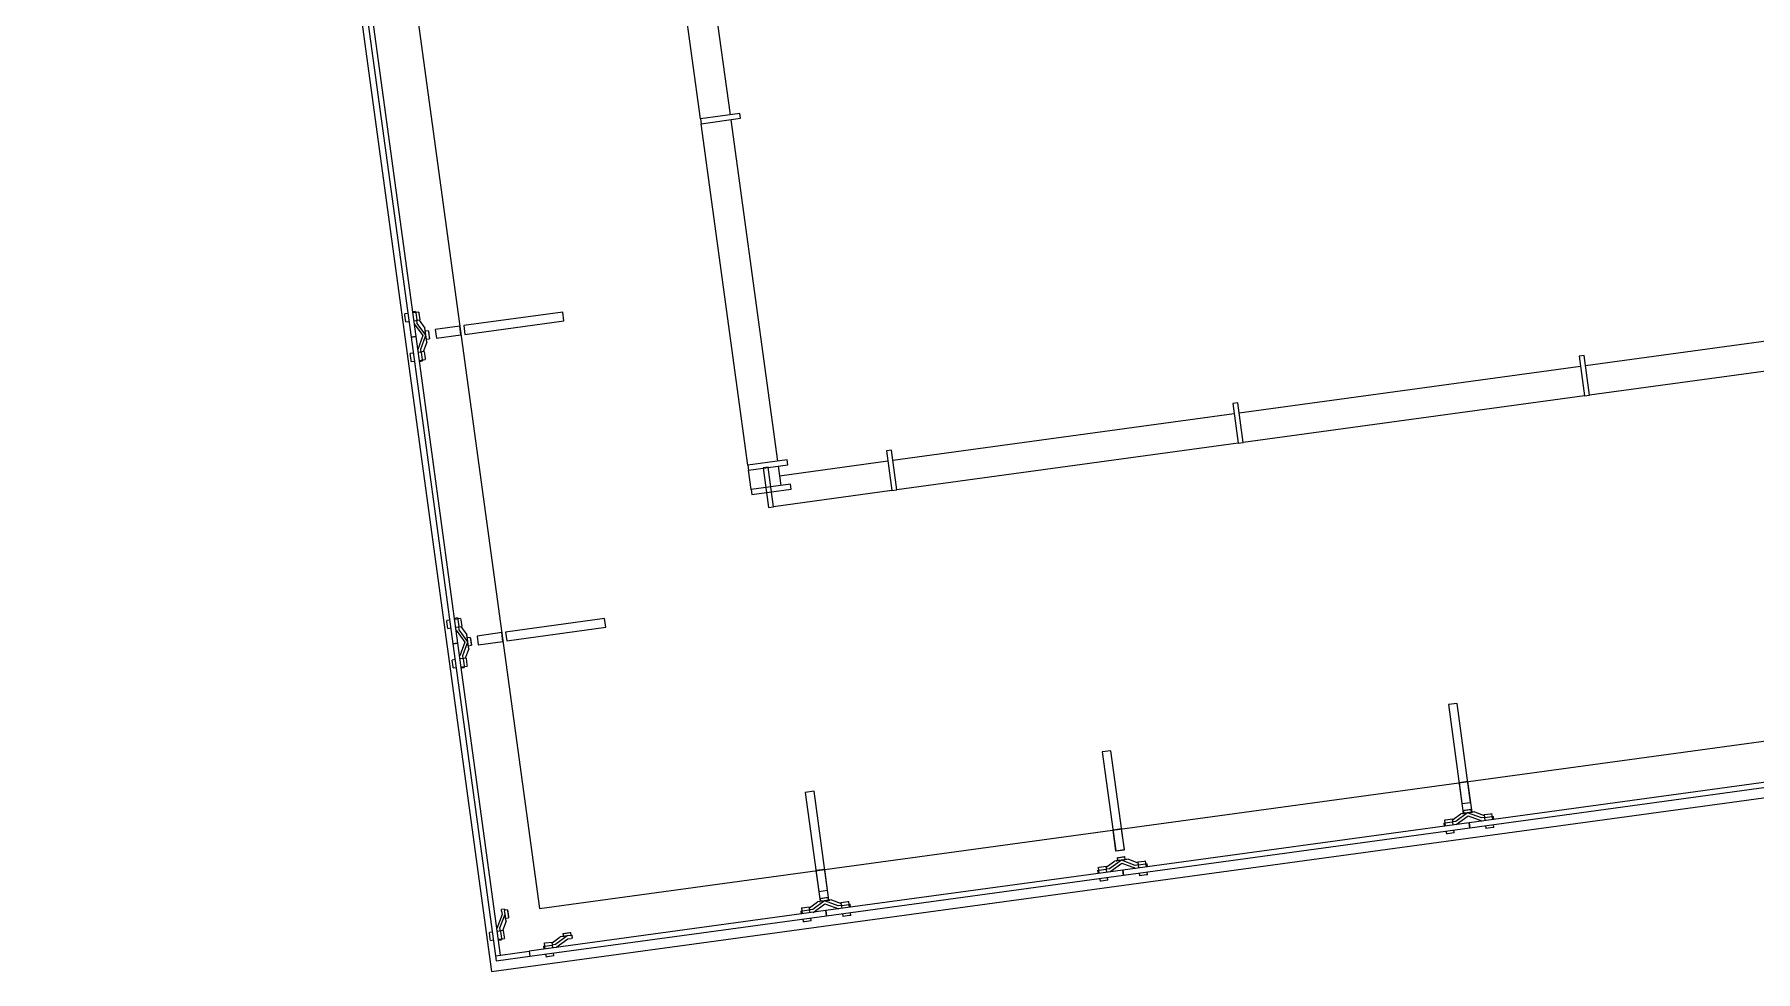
# Model space of a CAD drawing. Header units: millimetres. Extents: x -28081 to 142643, y -11740 to 128443.
# Drawn here: x -28081 to -19463, y 95449 to 100140 of the extents above; entities that cross this region are included whole.
import ezdxf

# ---------------------------------------------------------------- set-up
doc = ezdxf.new("R2010")
doc.units = ezdxf.units.MM
doc.header["$LTSCALE"] = 10
doc.layers.add('A—\\M+5C3C5\\M+5B4B0', color=135, linetype='Continuous')

msp = doc.modelspace()

# ---------------------------------------------------------------- linework, layer by layer
at = {"layer": 'A—\\M+5C3C5\\M+5B4B0'}
for p, q in [((-28080.5, 112193.8, 0), (-25791.7, 95448.7, 0)), ((-27765.1, 111953.9, 0), (-25552.2, 95764.4, 0)), ((-24831.2, 101446.9), (-24597.6, 99737.8)), ((-24746.2, 99717.5), (-24979.9, 101426.6)), ((-26431.9, 100357.6), (-26194.9, 98623.7)), ((-26169.7, 98627.1), (-26406.7, 100361)), ((-24594.2, 99713), (-24360.6, 98003.9)), ((-24509.2, 97983.6), (-24742.9, 99692.7)), ((-26211.2, 98742.6), (-26226, 98740.6)), ((-26211.2, 98742.6), (-26226, 98740.6)), ((-26225.2, 98734.8), (-26226, 98740.6)), ((-26225.2, 98734.8), (-26226, 98740.6)), ((-26220.6, 98700.9), (-26225.2, 98734.8)), ((-26220.6, 98700.9), (-26225.2, 98734.8)), ((-26220.6, 98700.9), (-26205.7, 98703)), ((-26220.6, 98700.9), (-26205.7, 98703)), ((-26171.7, 98753), (-26186.7, 98751)), ((-26171.7, 98753), (-26186.7, 98751)), ((-26156.2, 98750.1), (-26186, 98746)), ((-26156.2, 98750.1), (-26186, 98746)), ((-26180.6, 98706.4), (-26150.7, 98710.5)), ((-26180.6, 98706.4), (-26150.7, 98710.5)), ((-26178.5, 98691.2), (-26135.1, 98631.9)), ((-26178.5, 98691.2), (-26135.1, 98631.9)), ((-26171.7, 98753), (-26170.7, 98745.8)), ((-26171.7, 98753), (-26170.7, 98745.8)), ((-26170.7, 98745.8), (-26165.9, 98710.8)), ((-26170.7, 98745.8), (-26165.9, 98710.8)), ((-26163.5, 98693.2), (-26165.9, 98710.8)), ((-26163.5, 98693.2), (-26165.9, 98710.8)), ((-26120.2, 98633.9), (-26163.5, 98693.2)), ((-26120.2, 98633.9), (-26163.5, 98693.2)), ((-26156.2, 98750.1), (-26155.4, 98744.3)), ((-26156.2, 98750.1), (-26155.4, 98744.3)), ((-26155.4, 98744.3), (-26150.7, 98710.5)), ((-26155.4, 98744.3), (-26150.7, 98710.5)), ((-26154.9, 98710), (-26125, 98669)), ((-26154.9, 98710), (-26125, 98669)), ((-20314.6, 98482.5), (-18605.5, 98716.1)), ((-26194.9, 98623.7), (-26169.7, 98627.1)), ((-26169.7, 98627.1), (-26194.9, 98623.7)), ((-26194.9, 98623.7), (-25985.2, 97089.6)), ((-25960, 97093), (-26169.7, 98627.1)), ((-26135.1, 98631.9), (-26161, 98563.1)), ((-26135.1, 98631.9), (-26161, 98563.1)), ((-26146, 98565.1), (-26120.2, 98633.9)), ((-26146, 98565.1), (-26120.2, 98633.9)), ((-26115.4, 98598.9), (-26133.3, 98551.4)), ((-26115.4, 98598.9), (-26133.3, 98551.4)), ((-26123.6, 98658.7), (-26127.6, 98658.1)), ((-26123.6, 98658.7), (-26127.6, 98658.1)), ((-26123.6, 98658.7), (-26127.6, 98658.1)), ((-26123.6, 98658.7), (-26127.6, 98658.1)), ((-26122.6, 98651.4), (-26125, 98669)), ((-26120.2, 98633.9), (-26125, 98669)), ((-26122.6, 98651.4), (-26125, 98669)), ((-26120.2, 98633.9), (-26125, 98669)), ((-26108, 98655.8), (-26122.9, 98653.7)), ((-26108, 98655.8), (-26122.9, 98653.7)), ((-26108, 98655.8), (-26122.9, 98653.7)), ((-26108, 98655.8), (-26122.9, 98653.7)), ((-26108, 98655.8), (-26122.9, 98653.7)), ((-26108, 98655.8), (-26122.9, 98653.7)), ((-26108, 98655.8), (-26122.9, 98653.7)), ((-26108, 98655.8), (-26122.9, 98653.7)), ((-26120.2, 98633.9), (-26122.6, 98651.4)), ((-26120.2, 98633.9), (-26122.6, 98651.4)), ((-26120.8, 98608.6), (-26116.8, 98609.2)), ((-26120.8, 98608.6), (-26116.8, 98609.2)), ((-26120.8, 98608.6), (-26116.8, 98609.2)), ((-26120.8, 98608.6), (-26116.8, 98609.2)), ((-26115.4, 98598.9), (-26120.2, 98633.9)), ((-26117.8, 98616.4), (-26120.2, 98633.9)), ((-26115.4, 98598.9), (-26120.2, 98633.9)), ((-26117.8, 98616.4), (-26120.2, 98633.9)), ((-26115.4, 98598.9), (-26117.8, 98616.4)), ((-26115.4, 98598.9), (-26117.8, 98616.4)), ((-26117.5, 98614.1), (-26102.6, 98616.1)), ((-26117.5, 98614.1), (-26102.6, 98616.1)), ((-26117.5, 98614.1), (-26102.6, 98616.1)), ((-26117.5, 98614.1), (-26102.6, 98616.1)), ((-26117.5, 98614.1), (-26102.6, 98616.1)), ((-26117.5, 98614.1), (-26102.6, 98616.1)), ((-26117.5, 98614.1), (-26102.6, 98616.1)), ((-26117.5, 98614.1), (-26102.6, 98616.1)), ((-26108, 98655.8), (-26107.3, 98650)), ((-26108, 98655.8), (-26103.4, 98621.9)), ((-26108, 98655.8), (-26103.4, 98621.9)), ((-26108, 98655.8), (-26107.3, 98650)), ((-26108, 98655.8), (-26107.3, 98650)), ((-26108, 98655.8), (-26103.4, 98621.9)), ((-26108, 98655.8), (-26103.4, 98621.9)), ((-26108, 98655.8), (-26107.3, 98650)), ((-26107.3, 98650), (-26102.6, 98616.1)), ((-26107.3, 98650), (-26102.6, 98616.1)), ((-26107.3, 98650), (-26102.6, 98616.1)), ((-26107.3, 98650), (-26102.6, 98616.1)), ((-26103.4, 98621.9), (-26102.6, 98616.1)), ((-26103.4, 98621.9), (-26102.6, 98616.1)), ((-26103.4, 98621.9), (-26102.6, 98616.1)), ((-26103.4, 98621.9), (-26102.6, 98616.1)), ((-26184.1, 98544.4), (-26198.9, 98542.4)), ((-26184.1, 98544.4), (-26198.9, 98542.4)), ((-26194.3, 98508.6), (-26198.9, 98542.4)), ((-26194.3, 98508.6), (-26198.9, 98542.4)), ((-26193.5, 98502.8), (-26194.3, 98508.6)), ((-26193.5, 98502.8), (-26194.3, 98508.6)), ((-26193.5, 98502.8), (-26178.7, 98504.8)), ((-26193.5, 98502.8), (-26178.7, 98504.8)), ((-26129.1, 98552), (-26158.9, 98547.9)), ((-26129.1, 98552), (-26158.9, 98547.9)), ((-26153.5, 98508.3), (-26123.7, 98512.3)), ((-26153.5, 98508.3), (-26123.7, 98512.3)), ((-26152.8, 98503.3), (-26137.8, 98505.3)), ((-26152.8, 98503.3), (-26137.8, 98505.3)), ((-26143.6, 98547.6), (-26146, 98565.1)), ((-26143.6, 98547.6), (-26146, 98565.1)), ((-26143.6, 98547.6), (-26138.8, 98512.6)), ((-26143.6, 98547.6), (-26138.8, 98512.6)), ((-26138.8, 98512.6), (-26137.8, 98505.3)), ((-26138.8, 98512.6), (-26137.8, 98505.3)), ((-26129.1, 98552), (-26124.5, 98518.1)), ((-26129.1, 98552), (-26124.5, 98518.1)), ((-26124.5, 98518.1), (-26123.7, 98512.3)), ((-26124.5, 98518.1), (-26123.7, 98512.3)), ((-18585.2, 98567.5), (-20294.3, 98333.9)), ((-22048.5, 98245.5), (-20339.4, 98479.1)), ((-20319.1, 98330.5), (-22028.2, 98096.9)), ((-23782.4, 98008.5), (-22073.3, 98242.1)), ((-25552.2, 95764.4, 0), (-8639.5, 98076.1, 0)), ((-22052.9, 98093.5), (-23762.1, 97859.9)), ((-24350.6, 97930.9), (-23807.1, 98005.1)), ((-24492.5, 97861), (-24505.9, 97958.8)), ((-24406.9, 97973.6), (-24431.7, 97970.2)), ((-24431.7, 97970.2), (-24404.6, 97772.1)), ((-24379.9, 97775.5), (-24406.9, 97973.6)), ((-24357.2, 97979.1), (-24343.9, 97881.3)), ((-25791.7, 95448.7), (-8422.2, 97822.9)), ((-24294.3, 97888.1), (-24492.5, 97861)), ((-24492.5, 97861), (-24489.1, 97836.2)), ((-24489.1, 97836.2), (-24290.9, 97863.3)), ((-23786.8, 97856.5), (-24379.9, 97775.5)), ((-24290.9, 97863.3), (-24294.3, 97888.1)), ((-24404.6, 97772.1), (-24379.9, 97775.5)), ((-25962, 97218.9), (-25977, 97216.9)), ((-25962, 97218.9), (-25977, 97216.9)), ((-25946.5, 97216), (-25976.3, 97211.9)), ((-25946.5, 97216), (-25976.3, 97211.9)), ((-25962, 97218.9), (-25961, 97211.7)), ((-25962, 97218.9), (-25961, 97211.7)), ((-25961, 97211.7), (-25956.2, 97176.6)), ((-25961, 97211.7), (-25956.2, 97176.6)), ((-25946.5, 97216), (-25945.7, 97210.2)), ((-25946.5, 97216), (-25945.7, 97210.2)), ((-25945.7, 97210.2), (-25941.1, 97176.4)), ((-25945.7, 97210.2), (-25941.1, 97176.4)), ((-26001.5, 97208.5), (-26016.3, 97206.5)), ((-26001.5, 97208.5), (-26016.3, 97206.5)), ((-26015.5, 97200.7), (-26016.3, 97206.5)), ((-26015.5, 97200.7), (-26016.3, 97206.5)), ((-26010.9, 97166.8), (-26015.5, 97200.7)), ((-26010.9, 97166.8), (-26015.5, 97200.7)), ((-26010.9, 97166.8), (-25996, 97168.9)), ((-26010.9, 97166.8), (-25996, 97168.9)), ((-25970.9, 97172.3), (-25941.1, 97176.4)), ((-25970.9, 97172.3), (-25941.1, 97176.4)), ((-25968.8, 97157.1), (-25925.4, 97097.8)), ((-25968.8, 97157.1), (-25925.4, 97097.8)), ((-25953.8, 97159.1), (-25956.2, 97176.6)), ((-25953.8, 97159.1), (-25956.2, 97176.6)), ((-25910.5, 97099.8), (-25953.8, 97159.1)), ((-25910.5, 97099.8), (-25953.8, 97159.1)), ((-25945.2, 97175.8), (-25915.3, 97134.8)), ((-25945.2, 97175.8), (-25915.3, 97134.8)), ((-25913.9, 97124.6), (-25917.9, 97124)), ((-25913.9, 97124.6), (-25917.9, 97124)), ((-25913.9, 97124.6), (-25917.9, 97124)), ((-25913.9, 97124.6), (-25917.9, 97124)), ((-25912.9, 97117.3), (-25915.3, 97134.8)), ((-25910.5, 97099.8), (-25915.3, 97134.8)), ((-25912.9, 97117.3), (-25915.3, 97134.8)), ((-25910.5, 97099.8), (-25915.3, 97134.8)), ((-25985.2, 97089.6), (-25960, 97093)), ((-25960, 97093), (-25985.2, 97089.6)), ((-25985.2, 97089.6), (-25771.7, 95527.6)), ((-25746.5, 95531), (-25960, 97093)), ((-25925.4, 97097.8), (-25951.3, 97029)), ((-25925.4, 97097.8), (-25951.3, 97029)), ((-25936.3, 97031), (-25910.5, 97099.8)), ((-25936.3, 97031), (-25910.5, 97099.8)), ((-25905.7, 97064.8), (-25923.6, 97017.2)), ((-25905.7, 97064.8), (-25923.6, 97017.2)), ((-25898.4, 97121.7), (-25913.2, 97119.6)), ((-25898.4, 97121.7), (-25913.2, 97119.6)), ((-25898.4, 97121.7), (-25913.2, 97119.6)), ((-25898.4, 97121.7), (-25913.2, 97119.6)), ((-25898.4, 97121.7), (-25913.2, 97119.6)), ((-25898.4, 97121.7), (-25913.2, 97119.6)), ((-25898.4, 97121.7), (-25913.2, 97119.6)), ((-25898.4, 97121.7), (-25913.2, 97119.6)), ((-25910.5, 97099.8), (-25912.9, 97117.3)), ((-25910.5, 97099.8), (-25912.9, 97117.3)), ((-25911.1, 97074.5), (-25907.1, 97075)), ((-25911.1, 97074.5), (-25907.1, 97075)), ((-25911.1, 97074.5), (-25907.1, 97075)), ((-25911.1, 97074.5), (-25907.1, 97075)), ((-25905.7, 97064.8), (-25910.5, 97099.8)), ((-25908.1, 97082.3), (-25910.5, 97099.8)), ((-25905.7, 97064.8), (-25910.5, 97099.8)), ((-25908.1, 97082.3), (-25910.5, 97099.8)), ((-25905.7, 97064.8), (-25908.1, 97082.3)), ((-25905.7, 97064.8), (-25908.1, 97082.3)), ((-25907.8, 97080), (-25892.9, 97082)), ((-25907.8, 97080), (-25892.9, 97082)), ((-25907.8, 97080), (-25892.9, 97082)), ((-25907.8, 97080), (-25892.9, 97082)), ((-25907.8, 97080), (-25892.9, 97082)), ((-25907.8, 97080), (-25892.9, 97082)), ((-25907.8, 97080), (-25892.9, 97082)), ((-25907.8, 97080), (-25892.9, 97082)), ((-25898.4, 97121.7), (-25897.6, 97115.9)), ((-25898.4, 97121.7), (-25893.7, 97087.8)), ((-25898.4, 97121.7), (-25893.7, 97087.8)), ((-25898.4, 97121.7), (-25897.6, 97115.9)), ((-25898.4, 97121.7), (-25897.6, 97115.9)), ((-25898.4, 97121.7), (-25893.7, 97087.8)), ((-25898.4, 97121.7), (-25893.7, 97087.8)), ((-25898.4, 97121.7), (-25897.6, 97115.9)), ((-25897.6, 97115.9), (-25892.9, 97082)), ((-25897.6, 97115.9), (-25892.9, 97082)), ((-25897.6, 97115.9), (-25892.9, 97082)), ((-25897.6, 97115.9), (-25892.9, 97082)), ((-25893.7, 97087.8), (-25892.9, 97082)), ((-25893.7, 97087.8), (-25892.9, 97082)), ((-25893.7, 97087.8), (-25892.9, 97082)), ((-25893.7, 97087.8), (-25892.9, 97082)), ((-25974.4, 97010.3), (-25989.2, 97008.3)), ((-25974.4, 97010.3), (-25989.2, 97008.3)), ((-25984.6, 96974.5), (-25989.2, 97008.3)), ((-25984.6, 96974.5), (-25989.2, 97008.3)), ((-25983.8, 96968.7), (-25984.6, 96974.5)), ((-25983.8, 96968.7), (-25984.6, 96974.5)), ((-25983.8, 96968.7), (-25969, 96970.7)), ((-25983.8, 96968.7), (-25969, 96970.7)), ((-25919.4, 97017.9), (-25949.2, 97013.8)), ((-25919.4, 97017.9), (-25949.2, 97013.8)), ((-25943.8, 96974.1), (-25914, 96978.2)), ((-25943.8, 96974.1), (-25914, 96978.2)), ((-25943.1, 96969.2), (-25928.2, 96971.2)), ((-25943.1, 96969.2), (-25928.2, 96971.2)), ((-25933.9, 97013.5), (-25936.3, 97031)), ((-25933.9, 97013.5), (-25936.3, 97031)), ((-25933.9, 97013.5), (-25929.1, 96978.5)), ((-25933.9, 97013.5), (-25929.1, 96978.5)), ((-25929.1, 96978.5), (-25928.2, 96971.2)), ((-25929.1, 96978.5), (-25928.2, 96971.2)), ((-25919.4, 97017.9), (-25914.8, 96984)), ((-25919.4, 97017.9), (-25914.8, 96984)), ((-25914.8, 96984), (-25914, 96978.2)), ((-25914.8, 96984), (-25914, 96978.2)), ((-19163.6, 96430.8), (-20897.5, 96193.8)), ((-20894.1, 96168.6), (-19160.2, 96405.6)), ((-20897.5, 96193.8), (-22631.4, 95956.8)), ((-21023.4, 96191.8), (-21016.2, 96192.8)), ((-21023.4, 96191.8), (-21016.2, 96192.8)), ((-21023.4, 96191.8), (-21021.4, 96176.9)), ((-21023.4, 96191.8), (-21021.4, 96176.9)), ((-21020.5, 96207.4), (-21014.7, 96208.2)), ((-21020.5, 96207.4), (-21014.7, 96208.2)), ((-21020.5, 96207.4), (-21016.4, 96177.5)), ((-21020.5, 96207.4), (-21016.4, 96177.5)), ((-21016.2, 96192.8), (-20981.1, 96197.6)), ((-21016.2, 96192.8), (-20981.1, 96197.6)), ((-21014.7, 96208.2), (-20980.9, 96212.8)), ((-21014.7, 96208.2), (-20980.9, 96212.8)), ((-20963.6, 96200), (-20981.1, 96197.6)), ((-20963.6, 96200), (-20981.1, 96197.6)), ((-20976.8, 96183), (-20980.9, 96212.8)), ((-20976.8, 96183), (-20980.9, 96212.8)), ((-20980.3, 96208.6), (-20939.3, 96238.5)), ((-20980.3, 96208.6), (-20939.3, 96238.5)), ((-20904.3, 96243.3), (-20963.6, 96200)), ((-20904.3, 96243.3), (-20963.6, 96200)), ((-20961.6, 96185), (-20902.3, 96228.5)), ((-20961.6, 96185), (-20902.3, 96228.5)), ((-20904.3, 96243.3), (-20939.3, 96238.5)), ((-20904.3, 96243.3), (-20939.3, 96238.5)), ((-20921.8, 96240.9), (-20939.3, 96238.5)), ((-20921.8, 96240.9), (-20939.3, 96238.5)), ((-20929.1, 96239.9), (-20928.5, 96236)), ((-20929.1, 96239.9), (-20928.5, 96236)), ((-20929.1, 96239.9), (-20928.5, 96236)), ((-20929.1, 96239.9), (-20928.5, 96236)), ((-20926.1, 96255.5), (-20892.3, 96260.1)), ((-20926.1, 96255.5), (-20892.3, 96260.1)), ((-20926.1, 96255.5), (-20892.3, 96260.1)), ((-20926.1, 96255.5), (-20892.3, 96260.1)), ((-20926.1, 96255.5), (-20920.3, 96256.3)), ((-20926.1, 96255.5), (-20920.3, 96256.3)), ((-20926.1, 96255.5), (-20920.3, 96256.3)), ((-20926.1, 96255.5), (-20920.3, 96256.3)), ((-20926.1, 96255.5), (-20924.1, 96240.6)), ((-20926.1, 96255.5), (-20924.1, 96240.6)), ((-20926.1, 96255.5), (-20924.1, 96240.6)), ((-20926.1, 96255.5), (-20924.1, 96240.6)), ((-20926.1, 96255.5), (-20924.1, 96240.6)), ((-20926.1, 96255.5), (-20924.1, 96240.6)), ((-20926.1, 96255.5), (-20924.1, 96240.6)), ((-20926.1, 96255.5), (-20924.1, 96240.6)), ((-20904.3, 96243.3), (-20921.8, 96240.9)), ((-20904.3, 96243.3), (-20921.8, 96240.9)), ((-20920.3, 96256.3), (-20886.5, 96260.9)), ((-20920.3, 96256.3), (-20886.5, 96260.9)), ((-20920.3, 96256.3), (-20886.5, 96260.9)), ((-20920.3, 96256.3), (-20886.5, 96260.9)), ((-20869.3, 96248.1), (-20904.3, 96243.3)), ((-20869.3, 96248.1), (-20904.3, 96243.3)), ((-20886.8, 96245.7), (-20904.3, 96243.3)), ((-20886.8, 96245.7), (-20904.3, 96243.3)), ((-20835.5, 96217.5), (-20904.3, 96243.3)), ((-20835.5, 96217.5), (-20904.3, 96243.3)), ((-20902.3, 96228.5), (-20833.5, 96202.5)), ((-20902.3, 96228.5), (-20833.5, 96202.5)), ((-20897.5, 96193.8), (-20894.1, 96168.6)), ((-20894.1, 96168.6), (-20897.5, 96193.8)), ((-20892.3, 96260.1), (-20886.5, 96260.9)), ((-20892.3, 96260.1), (-20886.5, 96260.9)), ((-20892.3, 96260.1), (-20886.5, 96260.9)), ((-20892.3, 96260.1), (-20886.5, 96260.9)), ((-20869.3, 96248.1), (-20886.8, 96245.7)), ((-20869.3, 96248.1), (-20886.8, 96245.7)), ((-20884.5, 96246), (-20886.5, 96260.9)), ((-20884.5, 96246), (-20886.5, 96260.9)), ((-20884.5, 96246), (-20886.5, 96260.9)), ((-20884.5, 96246), (-20886.5, 96260.9)), ((-20884.5, 96246), (-20886.5, 96260.9)), ((-20884.5, 96246), (-20886.5, 96260.9)), ((-20884.5, 96246), (-20886.5, 96260.9)), ((-20884.5, 96246), (-20886.5, 96260.9)), ((-20879, 96242.7), (-20879.5, 96246.7)), ((-20879, 96242.7), (-20879.5, 96246.7)), ((-20879, 96242.7), (-20879.5, 96246.7)), ((-20879, 96242.7), (-20879.5, 96246.7)), ((-20869.3, 96248.1), (-20821.7, 96230.3)), ((-20869.3, 96248.1), (-20821.7, 96230.3)), ((-20818, 96219.9), (-20835.5, 96217.5)), ((-20818, 96219.9), (-20835.5, 96217.5)), ((-20822.3, 96234.4), (-20788.5, 96239.1)), ((-20822.3, 96234.4), (-20788.5, 96239.1)), ((-20822.3, 96234.4), (-20818.3, 96204.6)), ((-20822.3, 96234.4), (-20818.3, 96204.6)), ((-20818, 96219.9), (-20783, 96224.7)), ((-20818, 96219.9), (-20783, 96224.7)), ((-20814.8, 96179.5), (-20812.8, 96164.6)), ((-20814.8, 96179.5), (-20812.8, 96164.6)), ((-20788.5, 96239.1), (-20782.7, 96239.9)), ((-20788.5, 96239.1), (-20782.7, 96239.9)), ((-20783, 96224.7), (-20775.7, 96225.7)), ((-20783, 96224.7), (-20775.7, 96225.7)), ((-20778.6, 96210), (-20782.7, 96239.9)), ((-20778.6, 96210), (-20782.7, 96239.9)), ((-20773.7, 96210.7), (-20775.7, 96225.7)), ((-20773.7, 96210.7), (-20775.7, 96225.7)), ((-20773.2, 96170), (-20775.2, 96184.9)), ((-20773.2, 96170), (-20775.2, 96184.9)), ((-22628, 95931.6), (-20894.1, 96168.6)), ((-21013, 96152.4), (-21010.9, 96137.5)), ((-21013, 96152.4), (-21010.9, 96137.5)), ((-21005.1, 96138.3), (-21010.9, 96137.5)), ((-21005.1, 96138.3), (-21010.9, 96137.5)), ((-20971.3, 96142.9), (-21005.1, 96138.3)), ((-20971.3, 96142.9), (-21005.1, 96138.3)), ((-20971.3, 96142.9), (-20973.3, 96157.8)), ((-20971.3, 96142.9), (-20973.3, 96157.8)), ((-20779, 96169.2), (-20812.8, 96164.6)), ((-20779, 96169.2), (-20812.8, 96164.6)), ((-20773.2, 96170), (-20779, 96169.2)), ((-20773.2, 96170), (-20779, 96169.2)), ((-22638.2, 96006.3), (-22697.5, 95963)), ((-22638.2, 96006.3), (-22697.5, 95963)), ((-22638.2, 96006.3), (-22673.2, 96001.5)), ((-22638.2, 96006.3), (-22673.2, 96001.5)), ((-22655.7, 96003.9), (-22673.2, 96001.5)), ((-22655.7, 96003.9), (-22673.2, 96001.5)), ((-22662.9, 96002.9), (-22662.4, 95999)), ((-22662.9, 96002.9), (-22662.4, 95999)), ((-22662.9, 96002.9), (-22662.4, 95999)), ((-22662.9, 96002.9), (-22662.4, 95999)), ((-22660, 96018.5), (-22626.2, 96023.1)), ((-22660, 96018.5), (-22626.2, 96023.1)), ((-22660, 96018.5), (-22626.2, 96023.1)), ((-22660, 96018.5), (-22626.2, 96023.1)), ((-22660, 96018.5), (-22654.2, 96019.3)), ((-22660, 96018.5), (-22654.2, 96019.3)), ((-22660, 96018.5), (-22654.2, 96019.3)), ((-22660, 96018.5), (-22654.2, 96019.3)), ((-22660, 96018.5), (-22658, 96003.6)), ((-22660, 96018.5), (-22658, 96003.6)), ((-22660, 96018.5), (-22658, 96003.6)), ((-22660, 96018.5), (-22658, 96003.6)), ((-22660, 96018.5), (-22658, 96003.6)), ((-22660, 96018.5), (-22658, 96003.6)), ((-22660, 96018.5), (-22658, 96003.6)), ((-22660, 96018.5), (-22658, 96003.6)), ((-22638.2, 96006.3), (-22655.7, 96003.9)), ((-22638.2, 96006.3), (-22655.7, 96003.9)), ((-22654.2, 96019.3), (-22620.4, 96023.9)), ((-22654.2, 96019.3), (-22620.4, 96023.9)), ((-22654.2, 96019.3), (-22620.4, 96023.9)), ((-22654.2, 96019.3), (-22620.4, 96023.9)), ((-22603.1, 96011.1), (-22638.2, 96006.3)), ((-22603.1, 96011.1), (-22638.2, 96006.3)), ((-22620.7, 96008.7), (-22638.2, 96006.3)), ((-22620.7, 96008.7), (-22638.2, 96006.3)), ((-22569.4, 95980.5), (-22638.2, 96006.3)), ((-22569.4, 95980.5), (-22638.2, 96006.3)), ((-22626.2, 96023.1), (-22620.4, 96023.9)), ((-22626.2, 96023.1), (-22620.4, 96023.9)), ((-22626.2, 96023.1), (-22620.4, 96023.9)), ((-22626.2, 96023.1), (-22620.4, 96023.9)), ((-22603.1, 96011.1), (-22620.7, 96008.7)), ((-22603.1, 96011.1), (-22620.7, 96008.7)), ((-22618.4, 96009), (-22620.4, 96023.9)), ((-22618.4, 96009), (-22620.4, 96023.9)), ((-22618.4, 96009), (-22620.4, 96023.9)), ((-22618.4, 96009), (-22620.4, 96023.9)), ((-22618.4, 96009), (-22620.4, 96023.9)), ((-22618.4, 96009), (-22620.4, 96023.9)), ((-22618.4, 96009), (-22620.4, 96023.9)), ((-22618.4, 96009), (-22620.4, 96023.9)), ((-22612.9, 96005.7), (-22613.4, 96009.7)), ((-22612.9, 96005.7), (-22613.4, 96009.7)), ((-22612.9, 96005.7), (-22613.4, 96009.7)), ((-22612.9, 96005.7), (-22613.4, 96009.7)), ((-22603.1, 96011.1), (-22555.6, 95993.3)), ((-22603.1, 96011.1), (-22555.6, 95993.3)), ((-22522.4, 96002.1), (-22516.6, 96002.9)), ((-22522.4, 96002.1), (-22516.6, 96002.9)), ((-22512.5, 95973), (-22516.6, 96002.9)), ((-22512.5, 95973), (-22516.6, 96002.9)), ((-22631.4, 95956.8), (-24117.6, 95753.7)), ((-24114.1, 95728.5), (-22628, 95931.6)), ((-22757.3, 95954.8), (-22750, 95955.8)), ((-22757.3, 95954.8), (-22750, 95955.8)), ((-22757.3, 95954.8), (-22755.2, 95939.9)), ((-22757.3, 95954.8), (-22755.2, 95939.9)), ((-22754.4, 95970.4), (-22748.6, 95971.2)), ((-22754.4, 95970.4), (-22748.6, 95971.2)), ((-22754.4, 95970.4), (-22750.3, 95940.5)), ((-22754.4, 95970.4), (-22750.3, 95940.5)), ((-22750, 95955.8), (-22715, 95960.6)), ((-22750, 95955.8), (-22715, 95960.6)), ((-22748.6, 95971.2), (-22714.7, 95975.8)), ((-22748.6, 95971.2), (-22714.7, 95975.8)), ((-22697.5, 95963), (-22715, 95960.6)), ((-22697.5, 95963), (-22715, 95960.6)), ((-22710.7, 95946), (-22714.7, 95975.8)), ((-22710.7, 95946), (-22714.7, 95975.8)), ((-22714.2, 95971.6), (-22673.2, 96001.5)), ((-22714.2, 95971.6), (-22673.2, 96001.5)), ((-22705.2, 95905.9), (-22707.2, 95920.8)), ((-22705.2, 95905.9), (-22707.2, 95920.8)), ((-22695.4, 95948), (-22636.1, 95991.5)), ((-22695.4, 95948), (-22636.1, 95991.5)), ((-22636.1, 95991.5), (-22567.4, 95965.5)), ((-22636.1, 95991.5), (-22567.4, 95965.5)), ((-22631.4, 95956.8), (-22628, 95931.6)), ((-22628, 95931.6), (-22631.4, 95956.8)), ((-22551.9, 95982.9), (-22569.4, 95980.5)), ((-22551.9, 95982.9), (-22569.4, 95980.5)), ((-22556.2, 95997.5), (-22522.4, 96002.1)), ((-22556.2, 95997.5), (-22522.4, 96002.1)), ((-22556.2, 95997.5), (-22552.1, 95967.6)), ((-22556.2, 95997.5), (-22552.1, 95967.6)), ((-22551.9, 95982.9), (-22516.9, 95987.7)), ((-22551.9, 95982.9), (-22516.9, 95987.7)), ((-22548.7, 95942.5), (-22546.7, 95927.6)), ((-22548.7, 95942.5), (-22546.7, 95927.6)), ((-22512.8, 95932.2), (-22546.7, 95927.6)), ((-22512.8, 95932.2), (-22546.7, 95927.6)), ((-22516.9, 95987.7), (-22509.6, 95988.7)), ((-22516.9, 95987.7), (-22509.6, 95988.7)), ((-22507, 95933), (-22512.8, 95932.2)), ((-22507, 95933), (-22512.8, 95932.2)), ((-22507.6, 95973.7), (-22509.6, 95988.7)), ((-22507.6, 95973.7), (-22509.6, 95988.7)), ((-22507, 95933), (-22509.1, 95947.9)), ((-22507, 95933), (-22509.1, 95947.9)), ((-22746.9, 95915.4), (-22744.8, 95900.5)), ((-22746.9, 95915.4), (-22744.8, 95900.5)), ((-22739, 95901.3), (-22744.8, 95900.5)), ((-22739, 95901.3), (-22744.8, 95900.5)), ((-22705.2, 95905.9), (-22739, 95901.3)), ((-22705.2, 95905.9), (-22739, 95901.3)), ((-25727.5, 95760.7), (-25742.3, 95758.7)), ((-25727.5, 95760.7), (-25742.3, 95758.7)), ((-25741.3, 95751.4), (-25742.3, 95758.7)), ((-25741.3, 95751.4), (-25742.3, 95758.7)), ((-25741.3, 95751.4), (-25738.9, 95733.9)), ((-25727.5, 95760.7), (-25726.5, 95753.4)), ((-25727.5, 95760.7), (-25726.5, 95753.4)), ((-25711.9, 95757.8), (-25726.8, 95755.7)), ((-25711.9, 95757.8), (-25726.8, 95755.7)), ((-25724.1, 95735.9), (-25726.5, 95753.4)), ((-25711.9, 95757.8), (-25711.1, 95752)), ((-25711.9, 95757.8), (-25707.3, 95723.9)), ((-25711.1, 95752), (-25706.5, 95718.1)), ((-24117.6, 95753.7), (-25603.8, 95550.5)), ((-24243.5, 95751.7), (-24236.2, 95752.7)), ((-24243.5, 95751.7), (-24236.2, 95752.7)), ((-24243.5, 95751.7), (-24241.4, 95736.7)), ((-24243.5, 95751.7), (-24241.4, 95736.7)), ((-24240.6, 95767.2), (-24234.7, 95768)), ((-24240.6, 95767.2), (-24234.7, 95768)), ((-24240.6, 95767.2), (-24236.5, 95737.4)), ((-24240.6, 95767.2), (-24236.5, 95737.4)), ((-24236.2, 95752.7), (-24201.2, 95757.5)), ((-24236.2, 95752.7), (-24201.2, 95757.5)), ((-24234.7, 95768), (-24200.9, 95772.6)), ((-24234.7, 95768), (-24200.9, 95772.6)), ((-24183.7, 95759.9), (-24201.2, 95757.5)), ((-24183.7, 95759.9), (-24201.2, 95757.5)), ((-24196.8, 95742.8), (-24200.9, 95772.6)), ((-24196.8, 95742.8), (-24200.9, 95772.6)), ((-24200.4, 95768.4), (-24159.4, 95798.4)), ((-24200.4, 95768.4), (-24159.4, 95798.4)), ((-24124.4, 95803.2), (-24183.7, 95759.9)), ((-24124.4, 95803.2), (-24183.7, 95759.9)), ((-24181.6, 95744.9), (-24122.3, 95788.3)), ((-24181.6, 95744.9), (-24122.3, 95788.3)), ((-24124.4, 95803.2), (-24159.4, 95798.4)), ((-24124.4, 95803.2), (-24159.4, 95798.4)), ((-24141.9, 95800.8), (-24159.4, 95798.4)), ((-24141.9, 95800.8), (-24159.4, 95798.4)), ((-24149.1, 95799.8), (-24148.6, 95795.8)), ((-24149.1, 95799.8), (-24148.6, 95795.8)), ((-24149.1, 95799.8), (-24148.6, 95795.8)), ((-24149.1, 95799.8), (-24148.6, 95795.8)), ((-24146.2, 95815.3), (-24112.4, 95820)), ((-24146.2, 95815.3), (-24112.4, 95820)), ((-24146.2, 95815.3), (-24112.4, 95820)), ((-24146.2, 95815.3), (-24112.4, 95820)), ((-24146.2, 95815.3), (-24140.4, 95816.1)), ((-24146.2, 95815.3), (-24140.4, 95816.1)), ((-24146.2, 95815.3), (-24140.4, 95816.1)), ((-24146.2, 95815.3), (-24140.4, 95816.1)), ((-24146.2, 95815.3), (-24144.2, 95800.5)), ((-24146.2, 95815.3), (-24144.2, 95800.5)), ((-24146.2, 95815.3), (-24144.2, 95800.5)), ((-24146.2, 95815.3), (-24144.2, 95800.5)), ((-24146.2, 95815.3), (-24144.2, 95800.5)), ((-24146.2, 95815.3), (-24144.2, 95800.5)), ((-24146.2, 95815.3), (-24144.2, 95800.5)), ((-24146.2, 95815.3), (-24144.2, 95800.5)), ((-24124.4, 95803.2), (-24141.9, 95800.8)), ((-24124.4, 95803.2), (-24141.9, 95800.8)), ((-24140.4, 95816.1), (-24106.6, 95820.8)), ((-24140.4, 95816.1), (-24106.6, 95820.8)), ((-24140.4, 95816.1), (-24106.6, 95820.8)), ((-24140.4, 95816.1), (-24106.6, 95820.8)), ((-24089.3, 95808), (-24124.4, 95803.2)), ((-24089.3, 95808), (-24124.4, 95803.2)), ((-24106.8, 95805.6), (-24124.4, 95803.2)), ((-24106.8, 95805.6), (-24124.4, 95803.2)), ((-24055.6, 95777.4), (-24124.4, 95803.2)), ((-24055.6, 95777.4), (-24124.4, 95803.2)), ((-24122.3, 95788.3), (-24053.5, 95762.4)), ((-24122.3, 95788.3), (-24053.5, 95762.4)), ((-24114.1, 95728.5), (-24117.6, 95753.7)), ((-24117.6, 95753.7), (-24114.1, 95728.5)), ((-24112.4, 95820), (-24106.6, 95820.8)), ((-24112.4, 95820), (-24106.6, 95820.8)), ((-24112.4, 95820), (-24106.6, 95820.8)), ((-24112.4, 95820), (-24106.6, 95820.8)), ((-24089.3, 95808), (-24106.8, 95805.6)), ((-24089.3, 95808), (-24106.8, 95805.6)), ((-24104.5, 95805.9), (-24106.6, 95820.8)), ((-24104.5, 95805.9), (-24106.6, 95820.8)), ((-24104.5, 95805.9), (-24106.6, 95820.8)), ((-24104.5, 95805.9), (-24106.6, 95820.8)), ((-24104.5, 95805.9), (-24106.6, 95820.8)), ((-24104.5, 95805.9), (-24106.6, 95820.8)), ((-24104.5, 95805.9), (-24106.6, 95820.8)), ((-24104.5, 95805.9), (-24106.6, 95820.8)), ((-24099, 95802.6), (-24099.6, 95806.6)), ((-24099, 95802.6), (-24099.6, 95806.6)), ((-24099, 95802.6), (-24099.6, 95806.6)), ((-24099, 95802.6), (-24099.6, 95806.6)), ((-24089.3, 95808), (-24041.8, 95790.1)), ((-24089.3, 95808), (-24041.8, 95790.1)), ((-24038.1, 95779.8), (-24055.6, 95777.4)), ((-24038.1, 95779.8), (-24055.6, 95777.4)), ((-24042.4, 95794.3), (-24008.6, 95798.9)), ((-24042.4, 95794.3), (-24008.6, 95798.9)), ((-24042.4, 95794.3), (-24038.3, 95764.5)), ((-24042.4, 95794.3), (-24038.3, 95764.5)), ((-24038.1, 95779.8), (-24003, 95784.6)), ((-24038.1, 95779.8), (-24003, 95784.6)), ((-24008.6, 95798.9), (-24002.8, 95799.7)), ((-24008.6, 95798.9), (-24002.8, 95799.7)), ((-24003, 95784.6), (-23995.8, 95785.5)), ((-24003, 95784.6), (-23995.8, 95785.5)), ((-23998.7, 95769.9), (-24002.8, 95799.7)), ((-23998.7, 95769.9), (-24002.8, 95799.7)), ((-23993.7, 95770.6), (-23995.8, 95785.5)), ((-23993.7, 95770.6), (-23995.8, 95785.5)), ((-23993.2, 95729.9), (-23995.2, 95744.7)), ((-23993.2, 95729.9), (-23995.2, 95744.7)), ((-25738.9, 95733.9), (-25764.9, 95665.1)), ((-25749.9, 95667.1), (-25724.1, 95735.9)), ((-25747.5, 95649.6), (-25749.9, 95667.1)), ((-25719.3, 95700.9), (-25737.1, 95653.4)), ((-25719.3, 95700.9), (-25724.1, 95735.9)), ((-25719.3, 95700.9), (-25721.7, 95718.4)), ((-25721.4, 95716.1), (-25706.5, 95718.1)), ((-25721.4, 95716.1), (-25706.5, 95718.1)), ((-25707.3, 95723.9), (-25706.5, 95718.1)), ((-25600.3, 95525.3), (-24114.1, 95728.5)), ((-24233, 95712.2), (-24231, 95697.4)), ((-24233, 95712.2), (-24231, 95697.4)), ((-24225.2, 95698.2), (-24231, 95697.4)), ((-24225.2, 95698.2), (-24231, 95697.4)), ((-24191.4, 95702.8), (-24225.2, 95698.2)), ((-24191.4, 95702.8), (-24225.2, 95698.2)), ((-24191.4, 95702.8), (-24193.4, 95717.7)), ((-24191.4, 95702.8), (-24193.4, 95717.7)), ((-24034.9, 95739.3), (-24032.8, 95724.5)), ((-24034.9, 95739.3), (-24032.8, 95724.5)), ((-23999, 95729.1), (-24032.8, 95724.5)), ((-23999, 95729.1), (-24032.8, 95724.5)), ((-23993.2, 95729.9), (-23999, 95729.1)), ((-23993.2, 95729.9), (-23999, 95729.1)), ((-25788, 95646.4), (-25802.8, 95644.4)), ((-25798.2, 95610.6), (-25802.8, 95644.4)), ((-25797.4, 95604.8), (-25798.2, 95610.6)), ((-25797.4, 95604.8), (-25782.5, 95606.8)), ((-25733, 95654), (-25762.8, 95649.9)), ((-25757.4, 95610.3), (-25727.5, 95614.3)), ((-25756.7, 95605.3), (-25741.7, 95607.3)), ((-25747.5, 95649.6), (-25742.7, 95614.6)), ((-25742.7, 95614.6), (-25741.7, 95607.3)), ((-25733, 95654), (-25728.3, 95620.1)), ((-25728.3, 95620.1), (-25727.5, 95614.3)), ((-25531.5, 95575.6), (-25524.2, 95576.6)), ((-25531.5, 95575.6), (-25529.5, 95560.7)), ((-25528.6, 95591.2), (-25522.8, 95592)), ((-25528.6, 95591.2), (-25524.5, 95561.3)), ((-25524.2, 95576.6), (-25489.2, 95581.4)), ((-25522.8, 95592), (-25488.9, 95596.6)), ((-25471.7, 95583.8), (-25489.2, 95581.4)), ((-25484.9, 95566.8), (-25488.9, 95596.6)), ((-25488.4, 95592.4), (-25447.4, 95622.3)), ((-25412.4, 95627.1), (-25471.7, 95583.8)), ((-25469.7, 95568.8), (-25410.3, 95612.3)), ((-25412.4, 95627.1), (-25447.4, 95622.3)), ((-25429.9, 95624.7), (-25447.4, 95622.3)), ((-25434.2, 95639.3), (-25400.4, 95643.9)), ((-25434.2, 95639.3), (-25428.4, 95640.1)), ((-25434.2, 95639.3), (-25432.2, 95624.4)), ((-25434.2, 95639.3), (-25432.2, 95624.4)), ((-25428.4, 95640.1), (-25394.6, 95644.7)), ((-25394.9, 95629.5), (-25412.4, 95627.1)), ((-25410.3, 95612.3), (-25392.8, 95614.7)), ((-25400.4, 95643.9), (-25394.6, 95644.7)), ((-25394.9, 95629.5), (-25387.6, 95630.5)), ((-25394.9, 95629.5), (-25387.6, 95630.5)), ((-25392.6, 95629.8), (-25394.6, 95644.7)), ((-25392.6, 95629.8), (-25394.6, 95644.7)), ((-25385.6, 95615.7), (-25392.8, 95614.7)), ((-25385.6, 95615.7), (-25392.8, 95614.7)), ((-25385.6, 95615.7), (-25387.6, 95630.5)), ((-25385.6, 95615.7), (-25387.6, 95630.5)), ((-25771.7, 95527.6), (-25746.5, 95531)), ((-25771.7, 95527.6), (-25768.3, 95502.4)), ((-25768.3, 95502.4), (-25600.3, 95525.3)), ((-25746.5, 95531), (-25603.8, 95550.5)), ((-25603.8, 95550.5), (-25600.3, 95525.3)), ((-25521.1, 95536.2), (-25519, 95521.3)), ((-25513.2, 95522.1), (-25519, 95521.3)), ((-25479.4, 95526.7), (-25513.2, 95522.1)), ((-25479.4, 95526.7), (-25481.4, 95541.6))]:
    msp.add_line(p, q, dxfattribs=at)
at = {"layer": 'A—\\M+5C3C5\\M+5B4B0', "extrusion": (0, 0, -1)}
for p, q in [((-24548.1, 99744.6), (-24746.2, 99717.5)), ((-24746.2, 99717.5), (-24742.9, 99692.7)), ((-24742.9, 99692.7), (-24544.7, 99719.8)), ((-24544.7, 99719.8), (-24548.1, 99744.6)), ((-25435.5, 98749.7), (-25930.9, 98682)), ((-25930.9, 98682), (-25924.9, 98638.4)), ((-25924.9, 98638.4), (-25429.5, 98706.1)), ((-25429.5, 98706.1), (-25435.5, 98749.7)), ((-20321.4, 98532.1), (-20346.2, 98528.7)), ((-20346.2, 98528.7), (-20319.1, 98330.5)), ((-20294.3, 98333.9), (-20321.4, 98532.1)), ((-20319.1, 98330.5), (-20294.3, 98333.9)), ((-22055.3, 98295.1), (-22080, 98291.7)), ((-22080, 98291.7), (-22052.9, 98093.5)), ((-22028.2, 98096.9), (-22055.3, 98295.1)), ((-22052.9, 98093.5), (-22028.2, 98096.9)), ((-24311.1, 98010.7), (-24509.2, 97983.6)), ((-24505.9, 97958.8), (-24307.7, 97985.9)), ((-24307.7, 97985.9), (-24311.1, 98010.7)), ((-23789.1, 98058.1), (-23813.9, 98054.7)), ((-23813.9, 98054.7), (-23786.8, 97856.5)), ((-23762.1, 97859.9), (-23789.1, 98058.1)), ((-24509.2, 97983.6), (-24505.9, 97958.8)), ((-23786.8, 97856.5), (-23762.1, 97859.9)), ((-25225.8, 97215.6), (-25721.2, 97147.9)), ((-25219.8, 97172), (-25225.8, 97215.6)), ((-25741, 97145.2, 0), (-25863.9, 97128.4, 0)), ((-25863.9, 97128.4, 0), (-25858, 97084.8, 0)), ((-25735, 97101.6, 0), (-25741, 97145.2, 0)), ((-25721.2, 97147.9), (-25715.2, 97104.3)), ((-25715.2, 97104.3), (-25219.8, 97172)), ((-25858, 97084.8, 0), (-25735, 97101.6, 0)), ((-20957, 96791.2), (-21000.6, 96785.3)), ((-20957, 96791.2), (-21000.6, 96785.3)), ((-21000.6, 96785.3), (-20932.9, 96289.9)), ((-21000.6, 96785.3), (-20932.9, 96289.9)), ((-20889.3, 96295.8), (-20957, 96791.2)), ((-20889.3, 96295.8), (-20957, 96791.2)), ((-22690.9, 96554.2), (-22734.5, 96548.3)), ((-22690.9, 96554.2), (-22734.5, 96548.3)), ((-22734.5, 96548.3), (-22666.7, 96052.9)), ((-22734.5, 96548.3), (-22666.7, 96052.9)), ((-22623.1, 96058.9), (-22690.9, 96554.2)), ((-22623.1, 96058.9), (-22690.9, 96554.2)), ((-24177, 96351.1), (-24220.6, 96345.1)), ((-24177, 96351.1), (-24220.6, 96345.1)), ((-24109.3, 95855.7), (-24177, 96351.1)), ((-24109.3, 95855.7), (-24177, 96351.1)), ((-20903.5, 96400), (-20947.1, 96394)), ((-20947.1, 96394), (-20926.1, 96240.5)), ((-20882.5, 96246.5), (-20903.5, 96400)), ((-24220.6, 96345.1), (-24152.9, 95849.8)), ((-24220.6, 96345.1), (-24152.9, 95849.8)), ((-20932.9, 96289.9), (-20889.3, 96295.8)), ((-20932.9, 96289.9), (-20889.3, 96295.8)), ((-20926.1, 96240.5), (-20882.5, 96246.5)), ((-22666.7, 96052.9), (-22623.1, 96058.9)), ((-22666.7, 96052.9), (-22623.1, 96058.9)), ((-24123.6, 95959.9), (-24167.2, 95953.9)), ((-24167.2, 95953.9), (-24146.2, 95800.4)), ((-24102.6, 95806.4), (-24123.6, 95959.9)), ((-24152.9, 95849.8), (-24109.3, 95855.7)), ((-24152.9, 95849.8), (-24109.3, 95855.7)), ((-24146.2, 95800.4), (-24102.6, 95806.4))]:
    msp.add_line(p, q, dxfattribs=at)
at = {"layer": 'A—\\M+5C3C5\\M+5B4B0'}
msp.add_lwpolyline([(-25944.7, 98635.7), (-25950.7, 98679.3), (-26073.6, 98662.5), (-26067.7, 98618.9)], close=True, dxfattribs=at)
at = {"layer": 'A—\\M+5C3C5\\M+5B4B0', "elevation": 0}
msp.add_lwpolyline([(-22666.8, 96053), (-22623.2, 96059), (-22637.4, 96163), (-22681, 96157)], close=True, dxfattribs=at)

doc.saveas('drawing.dxf')
